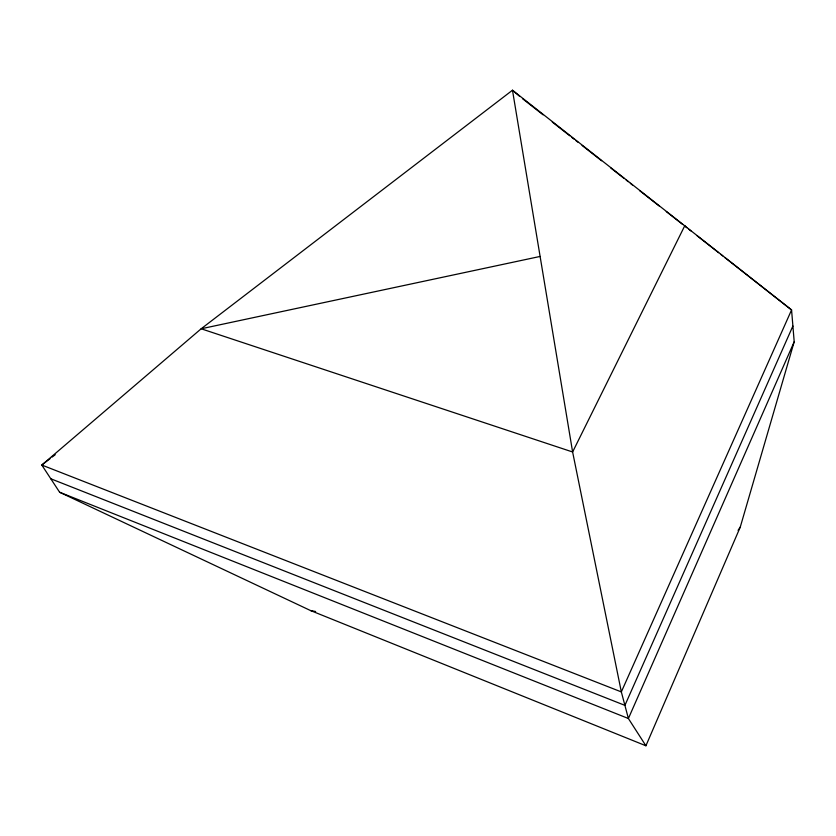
<?xml version="1.0" encoding="UTF-8"?>
<svg xmlns="http://www.w3.org/2000/svg" width="836" height="836" viewBox="0 0 836 836"><rect width="100%" height="100%" fill="white"/><g stroke="black" fill="none" stroke-linecap="round" stroke-linejoin="round"><path stroke-width="1.25" d="M740.247 527.129L794.2 341.757L791.567 309.947L512.478 90.225L201.162 328.778L41.8 465.035L59.628 492.247L310.522 610.541L645.914 745.775L740.247 527.129L738.063 530.358M794.2 341.757L628.39 718.511L645.914 745.775M792.894 326.019L624.91 705.365L50.808 478.777M684.872 225.532L572.618 451.983L621.336 691.905L628.39 718.511L59.628 492.247M50.066 458.671L41.8 465.035L621.336 691.905L791.567 309.947L724.822 257.53M52.135 457.083L55.239 454.7M540.108 256.443L201.162 328.778L572.618 451.983L512.478 90.225L519.584 96.307M310.522 610.541L315.642 611.513M522.521 98.69L543.066 114.814M552.303 122.066L569.765 135.777M571.814 137.386L573.872 139.006M575.92 140.615L577.979 142.224M582.086 145.454L601.596 160.773M610.834 168.026L624.189 178.507M626.237 180.127L628.296 181.736M630.344 183.345L632.403 184.965M639.592 190.608L659.102 205.928M666.292 211.571L682.719 224.476M684.768 226.086L686.826 227.695M688.885 229.315L690.933 230.924M697.099 235.762L718.657 252.691M720.716 254.311L722.764 255.92"/></g></svg>
